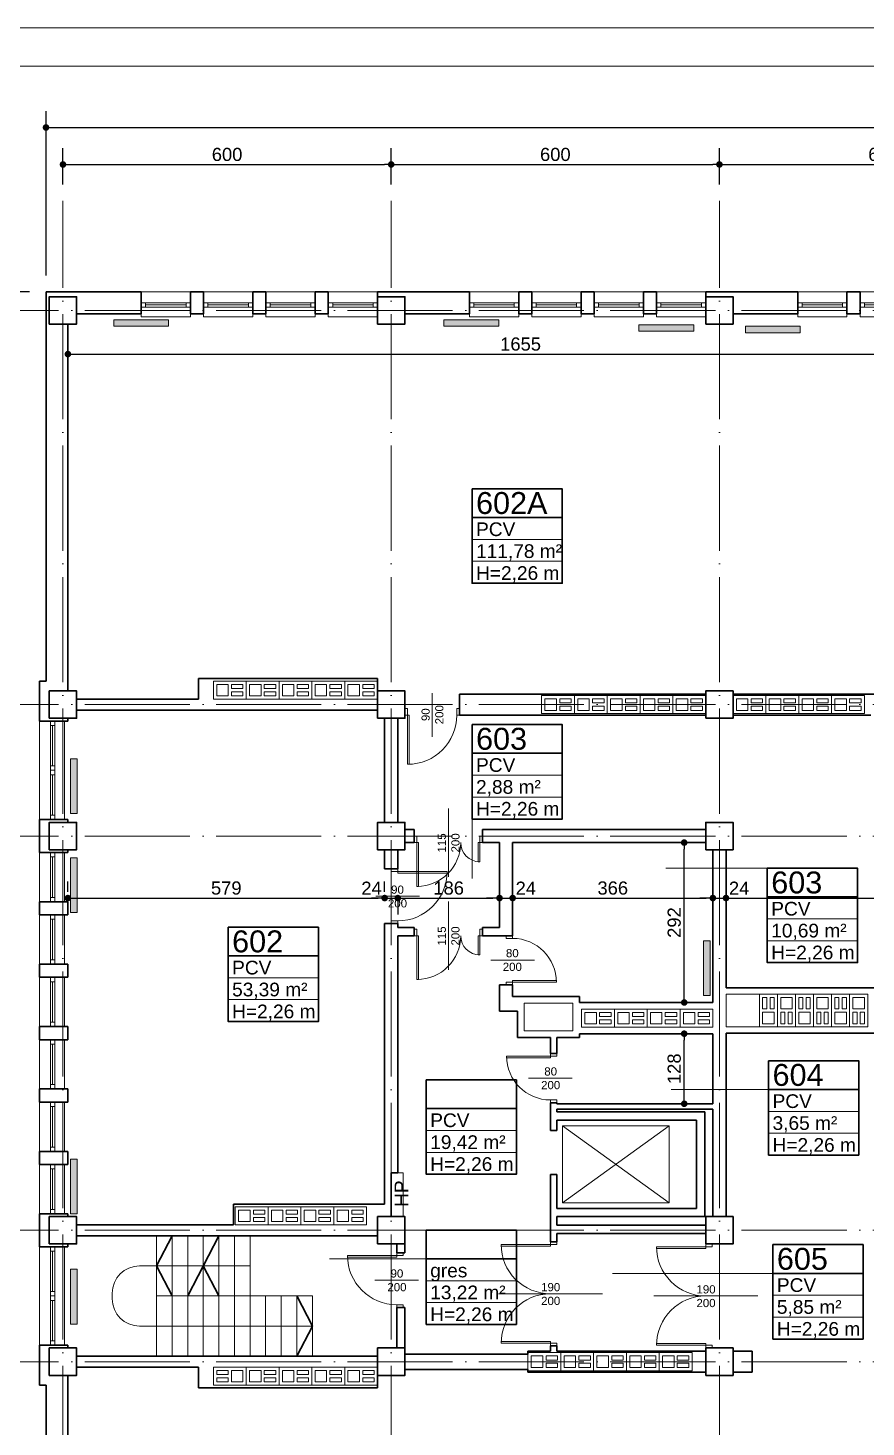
# Model space of a CAD drawing. Header units: millimetres. Extents: x 54 to 8480, y -22812 to 17434.
# Drawn here: x 1569 to 3101, y 14819 to 17374 of the extents above; entities that cross this region are included whole.
import ezdxf

# ---------------------------------------------------------------- set-up
doc = ezdxf.new("R2010")
doc.units = ezdxf.units.MM
doc.linetypes.add('ACAD_ISO04W100', pattern=[30, 24, -3, 0, -3])
doc.layers.add('grzejniki', color=104, linetype='Continuous')
doc.layers.add('TABELKI PO UWAGACH', color=5, linetype='Continuous')
for name, color, linetype, lineweight in [('osie', 132, 'ACAD_ISO04W100', 0), ('PLATFORMA', 7, 'Continuous', 0), ('STOLARKA', 97, 'Continuous', 0), ('tabelki', 151, 'Continuous', 0), ('wymiary', 150, 'Continuous', 0)]:
    doc.layers.add(name, color=color, linetype=linetype, lineweight=lineweight)
doc.styles.get("Standard").update_dxf_attribs({"font": 'arial.ttf'})
doc.dimstyles.new('ISO-25', dxfattribs={"dimtxt": 24, "dimasz": 12, "dimexe": 30, "dimexo": 30, "dimgap": 6, "dimtad": 1, "dimdec": 0, "dimtxsty": 'Standard', "dimblk": 'DOT', "dimcen": 2.5, "dimadec": 0, "dimazin": 0, "dimtfac": 1, "dimtdec": 0, "dimtmove": 0, "dimatfit": 3, "dimldrblk": 'DOT', "dimfxl": 1, "dimarcsym": 0})

# ---------------------------------------------------------------- blocks, each defined once
blk = doc.blocks.new('A$C13771EA7')
at = {"color": 132, "linetype": 'ACAD_ISO04W100', "lineweight": 0, "ltscale": 8}
for p, q in [((31, -2874), (31, 166)), ((631, -2874), (631, 166)), ((1231, -2874), (1231, 166)), ((-169, -34), (4311, -34)), ((-169, -754), (4311, -754)), ((-169, -994), (3231, -994)), ((-169, -1714), (3231, -1714)), ((-169, -1954), (4311, -1954))]:
    blk.add_line(p, q, dxfattribs=at)
blk = doc.blocks.new('A$C4EE33CDC')
at = {"layer": 'STOLARKA', "lineweight": 0}
blk.add_line((62.5, 62.5), (62.5, -62.5), dxfattribs=at)
for points in [[(0, 12), (5, 12), (5, 0), (0, 0)], [(5, 0), (8, 0), (8, -80), (5, -80)], [(117, 0), (120, 0), (120, -35), (117, -35)], [(120, 12), (125, 12), (125, 0), (120, 0)]]:
    blk.add_lwpolyline(points, close=True, dxfattribs=at)
for centre, radius, start, end in [((5, 0), 80, 270, 0), ((120, 0), 35, 180, 270)]:
    blk.add_arc(centre, radius, start, end, dxfattribs=at)
at = {"layer": 'STOLARKA', "lineweight": 0, "insert": (42.9, -37.7), "char_height": 15, "width": 74.399, "attachment_point": 1, "rotation": 90}
blk.add_mtext('\\pxqc;115\\P200', dxfattribs=at)
blk = doc.blocks.new('A$C466A3877')
at = {"layer": 'STOLARKA', "lineweight": 0}
blk.add_line((-95, -95), (-95, 95), dxfattribs=at)
for points in [[(-190, 0), (-185, 0), (-185, 12), (-190, 12)], [(-182, -90), (-185, -90), (-185, 0), (-182, 0)], [(-8, -90), (-5, -90), (-5, 0), (-8, 0)], [(-5, 0), (0, 0), (0, 12), (-5, 12)]]:
    blk.add_lwpolyline(points, close=True, dxfattribs=at)
for centre, start, end in [((-185, 0), 270, 0), ((-5, 0), 180, 270)]:
    blk.add_arc(centre, 90, start, end, dxfattribs=at)
blk = doc.blocks.new('A$C4DC22848')
at = {"layer": 'STOLARKA', "lineweight": 0}
for p, q in [((0, 0), (90, 0)), ((8, -24), (82, -24)), ((0, -40), (0, -46)), ((0, -46), (90, -46)), ((90, -46), (90, -40))]:
    blk.add_line(p, q, dxfattribs=at)
for points in [[(0, -20), (90, -20), (90, -28), (0, -28)], [(0, -28), (8, -28), (8, -20), (0, -20)], [(82, -28), (90, -28), (90, -20), (82, -20)]]:
    blk.add_lwpolyline(points, close=True, dxfattribs=at)
blk = doc.blocks.new('A$C2F3E3BB6')
at = {"layer": 'STOLARKA', "lineweight": 0}
for p, q in [((0, 40), (180, 40)), ((0, 0), (0, -6)), ((8, 16), (82, 16)), ((98, 16), (172, 16)), ((180, -6), (180, 0)), ((0, -6), (180, -6))]:
    blk.add_line(p, q, dxfattribs=at)
for points in [[(0, 20), (180, 20), (180, 12), (0, 12)], [(0, 12), (8, 12), (8, 20), (0, 20)], [(82, 12), (90, 12), (90, 20), (82, 20)], [(98, 12), (90, 12), (90, 20), (98, 20)], [(172, 12), (180, 12), (180, 20), (172, 20)]]:
    blk.add_lwpolyline(points, close=True, dxfattribs=at)
blk = doc.blocks.new('A$C1D836454')
at = {"color": 82, "lineweight": 0}
for points in [[(0, -16.5), (60, -16.5), (60, 16.5), (0, 16.5)], [(6, -10.5), (27, -10.5), (27, 10.5), (6, 10.5)], [(33, 3), (54, 3), (54, 10.5), (33, 10.5)], [(33, -3), (54, -3), (54, -10.5), (33, -10.5)]]:
    blk.add_lwpolyline(points, close=True, dxfattribs=at)
blk = doc.blocks.new('_Dot')
at = {"color": 0, "linetype": 'ByBlock', "lineweight": -2}
blk.add_line((-0.5, 0), (-1, 0), dxfattribs=at)
at = {"color": 0, "linetype": 'ByBlock', "lineweight": 0, "const_width": 0.5}
blk.add_lwpolyline([(-0.25, 0, 1), (0.25, 0, 1)], format="xyb", close=True, dxfattribs=at)
blk = doc.blocks.new('*D18')
at = {"layer": 'Defpoints', "color": 0, "linetype": 'Continuous', "lineweight": 0}
for p in [(2232.6, 17125.2), (1632.6, 17058.7), (2232.6, 17058.7)]:
    blk.add_point(p, dxfattribs=at)
at = {"layer": 'wymiary', "color": 0, "linetype": 'Continuous', "lineweight": -2}
for p, q in [((1632.6, 17088.7), (1632.6, 17155.2)), ((2232.6, 17088.7), (2232.6, 17155.2)), ((1644.6, 17125.2), (2220.6, 17125.2))]:
    blk.add_line(p, q, dxfattribs=at)
at = {"layer": 'wymiary', "color": 0, "linetype": 'Continuous', "lineweight": -2, "xscale": 12, "yscale": 12, "zscale": 12, "rotation": 180}
blk.add_blockref('_Dot', (1632.6, 17125.2), dxfattribs=at)
at = {"layer": 'wymiary', "color": 0, "linetype": 'Continuous', "lineweight": -2, "xscale": 12, "yscale": 12, "zscale": 12}
blk.add_blockref('_Dot', (2232.6, 17125.2), dxfattribs=at)
at = {"layer": 'wymiary', "color": 0, "linetype": 'Continuous', "lineweight": 0, "insert": (1932.6, 17143.4), "char_height": 24, "attachment_point": 5}
blk.add_mtext('600', dxfattribs=at)
blk = doc.blocks.new('*D19')
at = {"layer": 'Defpoints', "color": 0, "linetype": 'Continuous', "lineweight": 0}
for p in [(2832.6, 17125.2), (2232.6, 17058.7), (2832.6, 17058.7)]:
    blk.add_point(p, dxfattribs=at)
at = {"layer": 'wymiary', "color": 0, "linetype": 'Continuous', "lineweight": -2}
for p, q in [((2232.6, 17088.7), (2232.6, 17155.2)), ((2832.6, 17088.7), (2832.6, 17155.2)), ((2244.6, 17125.2), (2820.6, 17125.2))]:
    blk.add_line(p, q, dxfattribs=at)
at = {"layer": 'wymiary', "color": 0, "linetype": 'Continuous', "lineweight": -2, "xscale": 12, "yscale": 12, "zscale": 12, "rotation": 180}
blk.add_blockref('_Dot', (2232.6, 17125.2), dxfattribs=at)
at = {"layer": 'wymiary', "color": 0, "linetype": 'Continuous', "lineweight": -2, "xscale": 12, "yscale": 12, "zscale": 12}
blk.add_blockref('_Dot', (2832.6, 17125.2), dxfattribs=at)
at = {"layer": 'wymiary', "color": 0, "linetype": 'Continuous', "lineweight": 0, "insert": (2532.6, 17143.4), "char_height": 24, "attachment_point": 5}
blk.add_mtext('600', dxfattribs=at)
blk = doc.blocks.new('*D20')
at = {"layer": 'Defpoints', "color": 0, "linetype": 'Continuous', "lineweight": 0}
for p in [(3432.6, 17125.2), (2832.6, 17058.7), (3432.6, 17058.7)]:
    blk.add_point(p, dxfattribs=at)
at = {"layer": 'wymiary', "color": 0, "linetype": 'Continuous', "lineweight": -2}
for p, q in [((2832.6, 17088.7), (2832.6, 17155.2)), ((3432.6, 17088.7), (3432.6, 17155.2)), ((2844.6, 17125.2), (3420.6, 17125.2))]:
    blk.add_line(p, q, dxfattribs=at)
at = {"layer": 'wymiary', "color": 0, "linetype": 'Continuous', "lineweight": -2, "xscale": 12, "yscale": 12, "zscale": 12, "rotation": 180}
blk.add_blockref('_Dot', (2832.6, 17125.2), dxfattribs=at)
at = {"layer": 'wymiary', "color": 0, "linetype": 'Continuous', "lineweight": -2, "xscale": 12, "yscale": 12, "zscale": 12}
blk.add_blockref('_Dot', (3432.6, 17125.2), dxfattribs=at)
at = {"layer": 'wymiary', "color": 0, "linetype": 'Continuous', "lineweight": 0, "insert": (3132.6, 17143.4), "char_height": 24, "attachment_point": 5}
blk.add_mtext('600', dxfattribs=at)
blk = doc.blocks.new('*D43')
at = {"layer": 'Defpoints', "color": 0, "linetype": 'Continuous', "lineweight": 0}
for p in [(5743.6, 17192.8), (1601.6, 16892.7), (5743.6, 16892.7)]:
    blk.add_point(p, dxfattribs=at)
at = {"layer": 'wymiary', "color": 0, "linetype": 'Continuous', "lineweight": -2}
for p, q in [((1601.6, 16922.7), (1601.6, 17222.8)), ((5743.6, 16922.7), (5743.6, 17222.8)), ((1613.6, 17192.8), (5731.6, 17192.8))]:
    blk.add_line(p, q, dxfattribs=at)
at = {"layer": 'wymiary', "color": 0, "linetype": 'Continuous', "lineweight": -2, "xscale": 12, "yscale": 12, "zscale": 12, "rotation": 180}
blk.add_blockref('_Dot', (1601.6, 17192.8), dxfattribs=at)
at = {"layer": 'wymiary', "color": 0, "linetype": 'Continuous', "lineweight": -2, "xscale": 12, "yscale": 12, "zscale": 12}
blk.add_blockref('_Dot', (5743.6, 17192.8), dxfattribs=at)
at = {"layer": 'wymiary', "color": 0, "linetype": 'Continuous', "lineweight": 0, "insert": (3672.6, 17210.9), "char_height": 24, "attachment_point": 5}
blk.add_mtext('4142', dxfattribs=at)
blk = doc.blocks.new('*D44')
at = {"layer": 'Defpoints', "color": 0, "linetype": 'Continuous', "lineweight": 0}
for p in [(1417.2, 16892.7), (1601.6, 16892.7), (1601.6, 14184.7)]:
    blk.add_point(p, dxfattribs=at)
at = {"layer": 'wymiary', "color": 0, "linetype": 'Continuous', "lineweight": -2}
for p, q in [((1571.6, 16892.7), (1387.2, 16892.7)), ((1417.2, 14196.7), (1417.2, 16880.7)), ((1571.6, 14184.7), (1387.2, 14184.7))]:
    blk.add_line(p, q, dxfattribs=at)
at = {"layer": 'wymiary', "color": 0, "linetype": 'Continuous', "lineweight": -2, "xscale": 12, "yscale": 12, "zscale": 12}
for p, rotation in [((1417.2, 16892.7), 90), ((1417.2, 14184.7), 270)]:
    blk.add_blockref('_Dot', p, dxfattribs=dict(at, rotation=rotation))
at = {"layer": 'wymiary', "color": 0, "linetype": 'Continuous', "lineweight": 0, "insert": (1398.9, 15538.7), "char_height": 24, "attachment_point": 5, "rotation": 90}
blk.add_mtext('2708', dxfattribs=at)
blk = doc.blocks.new('*D346')
at = {"layer": 'Defpoints', "color": 0, "linetype": 'Continuous', "lineweight": 0}
for p in [(1641.6, 16833.7), (3296.6, 16833.7), (3296.6, 16778.9)]:
    blk.add_point(p, dxfattribs=at)
at = {"layer": 'wymiary', "color": 0, "linetype": 'Continuous', "lineweight": -2}
for p, q in [((1641.6, 16803.7), (1641.6, 16748.9)), ((3296.6, 16803.7), (3296.6, 16748.9)), ((1653.6, 16778.9), (3284.6, 16778.9))]:
    blk.add_line(p, q, dxfattribs=at)
at = {"layer": 'wymiary', "color": 0, "linetype": 'Continuous', "lineweight": -2, "xscale": 12, "yscale": 12, "zscale": 12, "rotation": 180}
blk.add_blockref('_Dot', (1641.6, 16778.9), dxfattribs=at)
at = {"layer": 'wymiary', "color": 0, "linetype": 'Continuous', "lineweight": -2, "xscale": 12, "yscale": 12, "zscale": 12}
blk.add_blockref('_Dot', (3296.6, 16778.9), dxfattribs=at)
at = {"layer": 'wymiary', "color": 0, "linetype": 'Continuous', "lineweight": 0, "insert": (2469.1, 16797.1), "char_height": 24, "attachment_point": 5}
blk.add_mtext('1655', dxfattribs=at)
blk = doc.blocks.new('*D667')
at = {"layer": 'Defpoints', "color": 0, "linetype": 'Continuous', "lineweight": 0}
for p in [(1641.6, 15766.7), (2220.6, 15785.4), (2220.6, 15766.7)]:
    blk.add_point(p, dxfattribs=at)
at = {"layer": 'wymiary', "color": 0, "linetype": 'Continuous', "lineweight": -2}
for p, q in [((1641.6, 15796.7), (1641.6, 15815.4)), ((2220.6, 15796.7), (2220.6, 15815.4)), ((1653.6, 15785.4), (2208.6, 15785.4))]:
    blk.add_line(p, q, dxfattribs=at)
at = {"layer": 'wymiary', "color": 0, "linetype": 'Continuous', "lineweight": -2, "xscale": 12, "yscale": 12, "zscale": 12, "rotation": 180}
blk.add_blockref('_Dot', (1641.6, 15785.4), dxfattribs=at)
at = {"layer": 'wymiary', "color": 0, "linetype": 'Continuous', "lineweight": -2, "xscale": 12, "yscale": 12, "zscale": 12}
blk.add_blockref('_Dot', (2220.6, 15785.4), dxfattribs=at)
at = {"layer": 'wymiary', "color": 0, "linetype": 'Continuous', "lineweight": 0, "insert": (1931.1, 15803.6), "char_height": 24, "attachment_point": 5}
blk.add_mtext('579', dxfattribs=at)
blk = doc.blocks.new('*D668')
at = {"layer": 'Defpoints', "color": 0, "linetype": 'Continuous', "lineweight": 0}
for p in [(2220.6, 15766.7), (2244.6, 15785.4), (2244.6, 15785.4)]:
    blk.add_point(p, dxfattribs=at)
at = {"layer": 'wymiary', "color": 0, "linetype": 'Continuous', "lineweight": -2}
for p, q in [((2220.6, 15796.7), (2220.6, 15815.4)), ((2208.6, 15785.4), (2196.6, 15785.4)), ((2220.6, 15785.4), (2244.6, 15785.4)), ((2256.6, 15785.4), (2268.6, 15785.4))]:
    blk.add_line(p, q, dxfattribs=at)
at = {"layer": 'wymiary', "color": 0, "linetype": 'Continuous', "lineweight": -2, "xscale": 12, "yscale": 12, "zscale": 12}
blk.add_blockref('_Dot', (2220.6, 15785.4), dxfattribs=at)
at = {"layer": 'wymiary', "color": 0, "linetype": 'Continuous', "lineweight": -2, "xscale": 12, "yscale": 12, "zscale": 12, "rotation": 180}
blk.add_blockref('_Dot', (2244.6, 15785.4), dxfattribs=at)
at = {"layer": 'wymiary', "color": 0, "linetype": 'Continuous', "lineweight": 0, "insert": (2196.6, 15803.4), "char_height": 24, "attachment_point": 5}
blk.add_mtext('24', dxfattribs=at)
blk = doc.blocks.new('*D669')
at = {"layer": 'Defpoints', "color": 0, "linetype": 'Continuous', "lineweight": 0}
for p in [(2244.6, 15809.2), (2430.6, 15785.4), (2430.6, 15785.4)]:
    blk.add_point(p, dxfattribs=at)
at = {"layer": 'wymiary', "color": 0, "linetype": 'Continuous', "lineweight": -2}
for p, q in [((2244.6, 15779.2), (2244.6, 15755.4)), ((2256.6, 15785.4), (2418.6, 15785.4))]:
    blk.add_line(p, q, dxfattribs=at)
at = {"layer": 'wymiary', "color": 0, "linetype": 'Continuous', "lineweight": -2, "xscale": 12, "yscale": 12, "zscale": 12, "rotation": 180}
blk.add_blockref('_Dot', (2244.6, 15785.4), dxfattribs=at)
at = {"layer": 'wymiary', "color": 0, "linetype": 'Continuous', "lineweight": -2, "xscale": 12, "yscale": 12, "zscale": 12}
blk.add_blockref('_Dot', (2430.6, 15785.4), dxfattribs=at)
at = {"layer": 'wymiary', "color": 0, "linetype": 'Continuous', "lineweight": 0, "insert": (2337.6, 15803.6), "char_height": 24, "attachment_point": 5}
blk.add_mtext('186', dxfattribs=at)
blk = doc.blocks.new('*D670')
at = {"layer": 'Defpoints', "color": 0, "linetype": 'Continuous', "lineweight": 0}
for p in [(2430.6, 15809.2), (2454.6, 15785.4), (2454.6, 15785.4)]:
    blk.add_point(p, dxfattribs=at)
at = {"layer": 'wymiary', "color": 0, "linetype": 'Continuous', "lineweight": -2}
for p, q in [((2418.6, 15785.4), (2406.6, 15785.4)), ((2430.6, 15785.4), (2454.6, 15785.4)), ((2430.6, 15779.2), (2430.6, 15755.4)), ((2466.6, 15785.4), (2478.6, 15785.4))]:
    blk.add_line(p, q, dxfattribs=at)
at = {"layer": 'wymiary', "color": 0, "linetype": 'Continuous', "lineweight": -2, "xscale": 12, "yscale": 12, "zscale": 12}
blk.add_blockref('_Dot', (2430.6, 15785.4), dxfattribs=at)
at = {"layer": 'wymiary', "color": 0, "linetype": 'Continuous', "lineweight": -2, "xscale": 12, "yscale": 12, "zscale": 12, "rotation": 180}
blk.add_blockref('_Dot', (2454.6, 15785.4), dxfattribs=at)
at = {"layer": 'wymiary', "color": 0, "linetype": 'Continuous', "lineweight": 0, "insert": (2478.6, 15803.4), "char_height": 24, "attachment_point": 5}
blk.add_mtext('24', dxfattribs=at)
blk = doc.blocks.new('*D671')
at = {"layer": 'Defpoints', "color": 0, "linetype": 'Continuous', "lineweight": 0}
for p in [(2454.6, 15785.4), (2820.6, 15785.4), (2820.6, 15785.4)]:
    blk.add_point(p, dxfattribs=at)
at = {"layer": 'wymiary', "color": 0, "linetype": 'Continuous', "lineweight": -2}
blk.add_line((2466.6, 15785.4), (2808.6, 15785.4), dxfattribs=at)
at = {"layer": 'wymiary', "color": 0, "linetype": 'Continuous', "lineweight": -2, "xscale": 12, "yscale": 12, "zscale": 12, "rotation": 180}
blk.add_blockref('_Dot', (2454.6, 15785.4), dxfattribs=at)
at = {"layer": 'wymiary', "color": 0, "linetype": 'Continuous', "lineweight": -2, "xscale": 12, "yscale": 12, "zscale": 12}
blk.add_blockref('_Dot', (2820.6, 15785.4), dxfattribs=at)
at = {"layer": 'wymiary', "color": 0, "linetype": 'Continuous', "lineweight": 0, "insert": (2637.6, 15803.6), "char_height": 24, "attachment_point": 5}
blk.add_mtext('366', dxfattribs=at)
blk = doc.blocks.new('*D672')
at = {"layer": 'Defpoints', "color": 0, "linetype": 'Continuous', "lineweight": 0}
for p in [(2820.6, 15785.4), (2844.6, 15785.4), (2844.6, 15785.4)]:
    blk.add_point(p, dxfattribs=at)
at = {"layer": 'wymiary', "color": 0, "linetype": 'Continuous', "lineweight": -2}
for p, q in [((2808.6, 15785.4), (2796.6, 15785.4)), ((2820.6, 15785.4), (2844.6, 15785.4)), ((2856.6, 15785.4), (2868.6, 15785.4))]:
    blk.add_line(p, q, dxfattribs=at)
at = {"layer": 'wymiary', "color": 0, "linetype": 'Continuous', "lineweight": -2, "xscale": 12, "yscale": 12, "zscale": 12}
blk.add_blockref('_Dot', (2820.6, 15785.4), dxfattribs=at)
at = {"layer": 'wymiary', "color": 0, "linetype": 'Continuous', "lineweight": -2, "xscale": 12, "yscale": 12, "zscale": 12, "rotation": 180}
blk.add_blockref('_Dot', (2844.6, 15785.4), dxfattribs=at)
at = {"layer": 'wymiary', "color": 0, "linetype": 'Continuous', "lineweight": 0, "insert": (2868.6, 15803.4), "char_height": 24, "attachment_point": 5}
blk.add_mtext('24', dxfattribs=at)
blk = doc.blocks.new('*D673')
at = {"layer": 'Defpoints', "color": 0, "linetype": 'Continuous', "lineweight": 0}
for p in [(2844.6, 15785.4), (3708.6, 15785.4), (3708.6, 15785.4)]:
    blk.add_point(p, dxfattribs=at)
at = {"layer": 'wymiary', "color": 0, "linetype": 'Continuous', "lineweight": -2}
blk.add_line((2856.6, 15785.4), (3696.6, 15785.4), dxfattribs=at)
at = {"layer": 'wymiary', "color": 0, "linetype": 'Continuous', "lineweight": -2, "xscale": 12, "yscale": 12, "zscale": 12, "rotation": 180}
blk.add_blockref('_Dot', (2844.6, 15785.4), dxfattribs=at)
at = {"layer": 'wymiary', "color": 0, "linetype": 'Continuous', "lineweight": -2, "xscale": 12, "yscale": 12, "zscale": 12}
blk.add_blockref('_Dot', (3708.6, 15785.4), dxfattribs=at)
at = {"layer": 'wymiary', "color": 0, "linetype": 'Continuous', "lineweight": 0, "insert": (3276.6, 15803.6), "char_height": 24, "attachment_point": 5}
blk.add_mtext('864', dxfattribs=at)
blk = doc.blocks.new('A$C326D3F87')
at = {"layer": 'STOLARKA', "lineweight": 0}
blk.add_line((50, -40), (50, 40), dxfattribs=at)
for points in [[(5, 0), (8, 0), (8, 90), (5, 90)], [(0, -12), (5, -12), (5, 0), (0, 0)], [(95, -12), (100, -12), (100, 0), (95, 0)]]:
    blk.add_lwpolyline(points, close=True, dxfattribs=at)
blk.add_arc((5, 0), 90, 0, 90, dxfattribs=at)
at = {"layer": 'STOLARKA', "lineweight": 0, "insert": (30.4, -37.7), "char_height": 15, "width": 74.399, "attachment_point": 1, "rotation": 90}
blk.add_mtext('\\pxqc;90\\P200', dxfattribs=at)
blk = doc.blocks.new('A$C508466D2')
at = {"layer": 'grzejniki', "linetype": 'Continuous', "lineweight": 0}
blk.add_hatch(color=256, dxfattribs=at).paths.add_polyline_path([(-50, -12), (50, -12), (50, 0), (-50, 0)])
blk.add_lwpolyline([(-50, -12), (50, -12), (50, 0), (-50, 0)], close=True, dxfattribs=at)
blk = doc.blocks.new('*D814')
at = {"layer": 'Defpoints', "color": 0, "linetype": 'Continuous', "lineweight": 0}
for p in [(2768.2, 15537.7), (2820.6, 15537.7), (2820.6, 15409.7)]:
    blk.add_point(p, dxfattribs=at)
at = {"layer": 'wymiary', "color": 0, "linetype": 'Continuous', "lineweight": -2}
for p, q in [((2790.6, 15537.7), (2738.2, 15537.7)), ((2768.2, 15421.7), (2768.2, 15525.7)), ((2790.6, 15409.7), (2738.2, 15409.7))]:
    blk.add_line(p, q, dxfattribs=at)
at = {"layer": 'wymiary', "color": 0, "linetype": 'Continuous', "lineweight": -2, "xscale": 12, "yscale": 12, "zscale": 12}
for p, rotation in [((2768.2, 15537.7), 90), ((2768.2, 15409.7), 270)]:
    blk.add_blockref('_Dot', p, dxfattribs=dict(at, rotation=rotation))
at = {"layer": 'wymiary', "color": 0, "linetype": 'Continuous', "lineweight": 0, "insert": (2750, 15473.7), "char_height": 24, "attachment_point": 5, "rotation": 90}
blk.add_mtext('128', dxfattribs=at)
blk = doc.blocks.new('*D815')
at = {"layer": 'Defpoints', "color": 0, "linetype": 'Continuous', "lineweight": 0}
for p in [(2768.2, 15886.7), (2807.6, 15886.7), (2820.6, 15594.7)]:
    blk.add_point(p, dxfattribs=at)
at = {"layer": 'wymiary', "color": 0, "linetype": 'Continuous', "lineweight": -2}
for p, q in [((2777.6, 15886.7), (2738.2, 15886.7)), ((2768.2, 15606.7), (2768.2, 15874.7)), ((2790.6, 15594.7), (2738.2, 15594.7))]:
    blk.add_line(p, q, dxfattribs=at)
at = {"layer": 'wymiary', "color": 0, "linetype": 'Continuous', "lineweight": -2, "xscale": 12, "yscale": 12, "zscale": 12}
for p, rotation in [((2768.2, 15886.7), 90), ((2768.2, 15594.7), 270)]:
    blk.add_blockref('_Dot', p, dxfattribs=dict(at, rotation=rotation))
at = {"layer": 'wymiary', "color": 0, "linetype": 'Continuous', "lineweight": 0, "insert": (2750, 15740.7), "char_height": 24, "attachment_point": 5, "rotation": 90}
blk.add_mtext('292', dxfattribs=at)

msp = doc.modelspace()

# ---------------------------------------------------------------- linework, layer by layer
at = {"lineweight": 30}
for p, q in [((1601.6, 16892.7), (1775.6, 16892.7)), ((1601.6, 16181.7), (1601.6, 16892.7)), ((1775.6, 16852.7), (1775.6, 16892.7)), ((1865.6, 16852.7), (1865.6, 16892.7)), ((1865.6, 16892.7), (1889.6, 16892.7)), ((1889.6, 16852.7), (1889.6, 16892.7)), ((1979.6, 16852.7), (1979.6, 16892.7)), ((1979.6, 16892.7), (2003.6, 16892.7)), ((2003.6, 16852.7), (2003.6, 16892.7)), ((2093.6, 16852.7), (2093.6, 16892.7)), ((2093.6, 16892.7), (2117.6, 16892.7)), ((2117.6, 16852.7), (2117.6, 16892.7)), ((2207.6, 16852.7), (2207.6, 16892.7)), ((2207.6, 16892.7), (2375.6, 16892.7)), ((2375.6, 16852.7), (2375.6, 16892.7)), ((2465.6, 16852.7), (2465.6, 16892.7)), ((2465.6, 16892.7), (2489.6, 16892.7)), ((2489.6, 16852.7), (2489.6, 16892.7)), ((2579.6, 16852.7), (2579.6, 16892.7)), ((2579.6, 16892.7), (2603.6, 16892.7)), ((2603.6, 16852.7), (2603.6, 16892.7)), ((2693.6, 16852.7), (2693.6, 16892.7)), ((2693.6, 16892.7), (2717.6, 16892.7)), ((2717.6, 16852.7), (2717.6, 16892.7)), ((2807.6, 16852.7), (2807.6, 16892.7)), ((2807.6, 16892.7), (2975.6, 16892.7)), ((2975.6, 16852.7), (2975.6, 16892.7)), ((3065.6, 16852.7), (3065.6, 16892.7)), ((3065.6, 16892.7), (3089.6, 16892.7)), ((3089.6, 16852.7), (3089.6, 16892.7)), ((1657.6, 16852.7), (1775.6, 16852.7)), ((1865.6, 16852.7), (1889.6, 16852.7)), ((1979.6, 16852.7), (2003.6, 16852.7)), ((2093.6, 16852.7), (2117.6, 16852.7)), ((2257.6, 16852.7), (2375.6, 16852.7)), ((2465.6, 16852.7), (2489.6, 16852.7)), ((2579.6, 16852.7), (2603.6, 16852.7)), ((2693.6, 16852.7), (2717.6, 16852.7)), ((2857.6, 16852.7), (2975.6, 16852.7)), ((3065.6, 16852.7), (3089.6, 16852.7)), ((1641.6, 16833.7), (1641.6, 16163.7)), ((1601.6, 16181.7), (1589.6, 16181.7)), ((1589.6, 16181.7), (1589.6, 16108.7)), ((1880.6, 16148.7), (1880.6, 16186.2)), ((2207.6, 16186.2), (1880.6, 16186.2)), ((2207.6, 16186.2), (2207.6, 16163.7)), ((1657.6, 16148.7), (1880.6, 16148.7)), ((2807.6, 16157.7), (2357.6, 16157.7)), ((2357.6, 16157.7), (2357.6, 16119.7)), ((2857.6, 16157.7), (3151.6, 16157.7)), ((1657.6, 16128.7), (2207.6, 16128.7)), ((1641.6, 16108.7), (1589.6, 16108.7)), ((1641.6, 16113.7), (1641.6, 16108.7)), ((2220.6, 16113.7), (2220.6, 15923.7)), ((2244.6, 16113.7), (2244.6, 15923.7)), ((2807.6, 16119.7), (2357.6, 16119.7)), ((2857.6, 16119.7), (3109.6, 16119.7)), ((1641.6, 15928.7), (1589.6, 15928.7)), ((1589.6, 15928.7), (1589.6, 15868.7)), ((1641.6, 15928.7), (1641.6, 15923.7)), ((2257.6, 15910.7), (2274.6, 15910.7)), ((2274.6, 15910.7), (2274.6, 15886.7)), ((2399.6, 15910.7), (2399.6, 15886.7)), ((2399.6, 15910.7), (2807.6, 15910.7)), ((1641.6, 15868.7), (1589.6, 15868.7)), ((1641.6, 15873.7), (1641.6, 15868.7)), ((2220.6, 15873.7), (2220.6, 15838.7)), ((2244.6, 15873.7), (2244.6, 15838.7)), ((2257.6, 15886.7), (2274.6, 15886.7)), ((2399.6, 15886.7), (2430.6, 15886.7)), ((2430.6, 15886.7), (2430.6, 15731.7)), ((2454.6, 15886.7), (2454.6, 15716.7)), ((2454.6, 15886.7), (2807.6, 15886.7)), ((2820.6, 15873.7), (2820.6, 15594.7)), ((2844.6, 15873.7), (2844.6, 15621.2)), ((2244.6, 15838.7), (2220.6, 15838.7)), ((1641.6, 15778.7), (1589.6, 15778.7)), ((1589.6, 15778.7), (1589.6, 15754.7)), ((1641.6, 15778.7), (1641.6, 15754.7)), ((1641.6, 15754.7), (1589.6, 15754.7)), ((2244.6, 15738.7), (2220.6, 15738.7)), ((2220.6, 15738.7), (2220.6, 15226.2)), ((2244.6, 15738.7), (2244.6, 15731.7)), ((2244.6, 15731.7), (2274.6, 15731.7)), ((2244.6, 15716.7), (2274.6, 15716.7)), ((2244.6, 15716.7), (2244.6, 15283.7)), ((2274.6, 15731.7), (2274.6, 15716.7)), ((2399.6, 15731.7), (2399.6, 15716.7)), ((2399.6, 15731.7), (2430.6, 15731.7)), ((2399.6, 15716.7), (2454.6, 15716.7)), ((1641.6, 15664.7), (1589.6, 15664.7)), ((1589.6, 15664.7), (1589.6, 15640.7)), ((1641.6, 15664.7), (1641.6, 15640.7)), ((1641.6, 15640.7), (1589.6, 15640.7)), ((2430.6, 15626.7), (2454.6, 15626.7)), ((2430.6, 15626.7), (2430.6, 15578.7)), ((2454.6, 15626.7), (2454.6, 15605.7)), ((2844.6, 15621.2), (3708.6, 15621.2)), ((2454.6, 15605.7), (2576.6, 15605.7)), ((2576.6, 15605.7), (2576.6, 15594.7)), ((2576.6, 15594.7), (2820.6, 15594.7)), ((2430.6, 15578.7), (2463.6, 15578.7)), ((2463.6, 15578.7), (2463.6, 15530.7)), ((1641.6, 15550.7), (1589.6, 15550.7)), ((1589.6, 15550.7), (1589.6, 15526.7)), ((1641.6, 15550.7), (1641.6, 15526.7)), ((2576.6, 15537.7), (2820.6, 15537.7)), ((2576.6, 15530.7), (2576.6, 15537.7)), ((2820.6, 15537.7), (2820.6, 15409.7)), ((2844.6, 15538.7), (3708.6, 15538.7)), ((2844.6, 15538.7), (2844.6, 15203.7)), ((1641.6, 15526.7), (1589.6, 15526.7)), ((2463.6, 15530.7), (2523.6, 15530.7)), ((2523.6, 15530.7), (2523.6, 15501.7)), ((2535.6, 15530.7), (2535.6, 15501.7)), ((2535.6, 15530.7), (2576.6, 15530.7)), ((2523.6, 15501.7), (2535.6, 15501.7)), ((1641.6, 15436.7), (1589.6, 15436.7)), ((1589.6, 15436.7), (1589.6, 15412.7)), ((1641.6, 15436.7), (1641.6, 15412.7)), ((1641.6, 15412.7), (1589.6, 15412.7)), ((2523.6, 15411.7), (2535.6, 15411.7)), ((2523.6, 15411.7), (2523.6, 15360.7)), ((2535.6, 15411.7), (2535.6, 15409.7)), ((2820.6, 15409.7), (2535.6, 15409.7)), ((2820.6, 15399.7), (2535.6, 15399.7)), ((2535.6, 15394.7), (2535.6, 15399.7)), ((2805.6, 15394.7), (2535.6, 15394.7)), ((2805.6, 15394.7), (2805.6, 15203.7)), ((2820.6, 15399.7), (2820.6, 15203.7)), ((2523.6, 15360.7), (2535.6, 15360.7)), ((2535.6, 15379.7), (2535.6, 15360.7)), ((2790.6, 15379.7), (2535.6, 15379.7)), ((2790.6, 15379.7), (2790.6, 15218.7)), ((1641.6, 15322.7), (1589.6, 15322.7)), ((1589.6, 15322.7), (1589.6, 15298.7)), ((1641.6, 15322.7), (1641.6, 15298.7)), ((1641.6, 15298.7), (1589.6, 15298.7)), ((2232.6, 15283.7), (2232.6, 15203.7)), ((2244.6, 15283.7), (2232.6, 15283.7)), ((2523.6, 15280.7), (2523.6, 15157.7)), ((2523.6, 15280.7), (2523.6, 15172.7)), ((2523.6, 15280.7), (2535.6, 15280.7)), ((2535.6, 15280.7), (2535.6, 15218.7)), ((1641.6, 15208.7), (1589.6, 15208.7)), ((1589.6, 15208.7), (1589.6, 15148.7)), ((1641.6, 15208.7), (1641.6, 15203.7)), ((1944.6, 15188.7), (1944.6, 15226.2)), ((2220.6, 15226.2), (1944.6, 15226.2)), ((2790.6, 15218.7), (2535.6, 15218.7)), ((2805.6, 15203.7), (2535.6, 15203.7)), ((2535.6, 15203.7), (2535.6, 15188.1)), ((1657.6, 15188.7), (1944.6, 15188.7)), ((2807.6, 15188.1), (2535.6, 15188.1)), ((1641.6, 15153.7), (1641.6, 15148.7)), ((1657.6, 15168.7), (2207.6, 15168.7)), ((1832.1, 15168.7), (1803.6, 15113.7)), ((1860.6, 15058.7), (1917.6, 15168.7)), ((2242.6, 15137.7), (2242.6, 15153.7)), ((2257.6, 15137.7), (2257.6, 15153.7)), ((2523.6, 15157.7), (2535.6, 15157.7)), ((2807.6, 15172.7), (2535.6, 15172.7)), ((2535.6, 15172.7), (2535.6, 15157.7)), ((1641.6, 15148.7), (1589.6, 15148.7)), ((2257.6, 15137.7), (2242.6, 15137.7)), ((1803.6, 15113.7), (1832.1, 15058.7)), ((1889.1, 15113.7), (1917.6, 15058.7)), ((2060.1, 15058.7), (2088.6, 15003.7)), ((2257.6, 15037.7), (2242.6, 15037.7)), ((2242.6, 15037.7), (2242.6, 14963.7)), ((2257.6, 14963.7), (2257.6, 15037.7)), ((2088.6, 15003.7), (2060.1, 14948.7)), ((1641.6, 14968.7), (1589.6, 14968.7)), ((1589.6, 14968.7), (1589.6, 14895.7)), ((1641.6, 14968.7), (1641.6, 14963.7)), ((1657.6, 14948.7), (2207.6, 14948.7)), ((2482.6, 14952.7), (2257.6, 14952.7)), ((2482.6, 14957.7), (2523.6, 14957.7)), ((2482.6, 14957.7), (2482.6, 14952.7)), ((2523.6, 14967.7), (2535.6, 14967.7)), ((2523.6, 14967.7), (2523.6, 14957.7)), ((2535.6, 14967.7), (2535.6, 14957.7)), ((2535.6, 14957.7), (2807.6, 14957.7)), ((2892.6, 14957.7), (2857.6, 14957.7)), ((2892.6, 14919.7), (2892.6, 14957.7)), ((1657.6, 14928.7), (1880.6, 14928.7)), ((1880.6, 14928.7), (1880.6, 14891.2)), ((2482.6, 14924.7), (2257.6, 14924.7)), ((2482.6, 14919.7), (2482.6, 14924.7)), ((1641.6, 14913.7), (1641.6, 14243.7)), ((2207.6, 14891.2), (2207.6, 14913.7)), ((2482.6, 14919.7), (2807.6, 14919.7)), ((2857.6, 14919.7), (2892.6, 14919.7)), ((1589.6, 14895.7), (1601.6, 14895.7)), ((1601.6, 14184.7), (1601.6, 14895.7)), ((2207.6, 14891.2), (1880.6, 14891.2))]:
    msp.add_line(p, q, dxfattribs=at)
at = {"lineweight": 0}
for p, q in [((2545.6, 15228.7), (2740.6, 15369.7)), ((2740.6, 15228.7), (2545.6, 15369.7)), ((1803.6, 15168.7), (1803.6, 15058.7)), ((1832.1, 15168.7), (1832.1, 15058.7)), ((1860.6, 15168.7), (1860.6, 15058.7)), ((1889.1, 15168.7), (1889.1, 15058.7)), ((1917.6, 15168.7), (1917.6, 15058.7)), ((1946.1, 15168.7), (1946.1, 15058.7)), ((1974.6, 15168.7), (1974.6, 15058.7)), ((1974.6, 15113.7), (1772.6, 15113.7)), ((1722.6, 15063.7), (1722.6, 15053.7)), ((1803.6, 15058.7), (1803.6, 14948.7)), ((1803.6, 15058.7), (2088.6, 15058.7)), ((1832.1, 15058.7), (1832.1, 14948.7)), ((1860.6, 15058.7), (1860.6, 14948.7)), ((1889.1, 15058.7), (1889.1, 14948.7)), ((1917.6, 15058.7), (1917.6, 14948.7)), ((1946.1, 15058.7), (1946.1, 14948.7)), ((1974.6, 15058.7), (1974.6, 14948.7)), ((2003.1, 15058.7), (2003.1, 14948.7)), ((2031.6, 15058.7), (2031.6, 14948.7)), ((2060.1, 15058.7), (2060.1, 14948.7)), ((2088.6, 15058.7), (2088.6, 14948.7)), ((2088.6, 15003.7), (1772.6, 15003.7))]:
    msp.add_line(p, q, dxfattribs=at)
at = {"lineweight": 30}
for points in [[(1607.6, 16833.7), (1657.6, 16833.7), (1657.6, 16883.7), (1607.6, 16883.7)], [(2207.6, 16833.7), (2257.6, 16833.7), (2257.6, 16883.7), (2207.6, 16883.7)], [(2807.6, 16833.7), (2857.6, 16833.7), (2857.6, 16883.7), (2807.6, 16883.7)], [(1607.6, 16113.7), (1657.6, 16113.7), (1657.6, 16163.7), (1607.6, 16163.7)], [(2207.6, 16113.7), (2257.6, 16113.7), (2257.6, 16163.7), (2207.6, 16163.7)], [(2807.6, 16113.7), (2857.6, 16113.7), (2857.6, 16163.7), (2807.6, 16163.7)], [(1607.6, 15873.7), (1657.6, 15873.7), (1657.6, 15923.7), (1607.6, 15923.7)], [(2207.6, 15873.7), (2257.6, 15873.7), (2257.6, 15923.7), (2207.6, 15923.7)], [(2807.6, 15873.7), (2857.6, 15873.7), (2857.6, 15923.7), (2807.6, 15923.7)], [(1607.6, 15153.7), (1657.6, 15153.7), (1657.6, 15203.7), (1607.6, 15203.7)], [(2207.6, 15153.7), (2257.6, 15153.7), (2257.6, 15203.7), (2207.6, 15203.7)], [(2807.6, 15153.7), (2857.6, 15153.7), (2857.6, 15203.7), (2807.6, 15203.7)], [(1607.6, 14913.7), (1657.6, 14913.7), (1657.6, 14963.7), (1607.6, 14963.7)], [(2207.6, 14913.7), (2257.6, 14913.7), (2257.6, 14963.7), (2207.6, 14963.7)], [(2807.6, 14913.7), (2857.6, 14913.7), (2857.6, 14963.7), (2807.6, 14963.7)]]:
    msp.add_lwpolyline(points, close=True, dxfattribs=at)
at = {"color": 82, "lineweight": 0}
for points in [[(2475.6, 15542.7), (2564.6, 15542.7), (2564.6, 15593.7), (2475.6, 15593.7)], [(2844.6, 15610), (2905.6, 15610), (2905.6, 15550), (2844.6, 15550)]]:
    msp.add_lwpolyline(points, close=True, dxfattribs=at)
at = {"lineweight": 0}
msp.add_lwpolyline([(2545.6, 15228.7), (2740.6, 15228.7), (2740.6, 15369.7), (2545.6, 15369.7)], close=True, dxfattribs=at)
for centre, start, end in [((1772.6, 15063.7), 90, 180), ((1772.6, 15053.7), 180, 270)]:
    msp.add_arc(centre, 50, start, end, dxfattribs=at)
at = {"layer": 'PLATFORMA', "color": 7, "lineweight": 0}
for points in [[(917.8, 13639.5), (7011.6, 13639.5), (7011.6, 17374.5), (917.8, 17374.5)], [(1301.6, 13709.5), (6941.6, 13709.5), (6941.6, 17304.5), (1301.6, 17304.5)]]:
    msp.add_lwpolyline(points, close=True, dxfattribs=at)
at = {"layer": 'PLATFORMA', "color": 1, "linetype": 'Continuous', "lineweight": 0}
msp.add_lwpolyline([(2254.6, 15283.7), (2232.6, 15283.7), (2232.6, 15203.7), (2254.6, 15203.7)], close=True, dxfattribs=at)
at = {"layer": 'STOLARKA', "lineweight": 0}
for p, q in [((2307.6, 16159.7), (2307.6, 16079.7)), ((2414.6, 15671.7), (2494.6, 15671.7)), ((2563.6, 15456.7), (2483.6, 15456.7)), ((2282.6, 15087.7), (2202.6, 15087.7))]:
    msp.add_line(p, q, dxfattribs=at)
for points in [[(2257.6, 16131.7), (2262.6, 16131.7), (2262.6, 16119.7), (2257.6, 16119.7)], [(2352.6, 16131.7), (2357.6, 16131.7), (2357.6, 16119.7), (2352.6, 16119.7)], [(2262.6, 16119.7), (2265.6, 16119.7), (2265.6, 16029.7), (2262.6, 16029.7)], [(2442.6, 15711.7), (2442.6, 15716.7), (2454.6, 15716.7), (2454.6, 15711.7)], [(2442.6, 15626.7), (2442.6, 15631.7), (2454.6, 15631.7), (2454.6, 15626.7)], [(2454.6, 15631.7), (2454.6, 15634.7), (2534.6, 15634.7), (2534.6, 15631.7)], [(2523.6, 15496.7), (2523.6, 15493.7), (2443.6, 15493.7), (2443.6, 15496.7)], [(2535.6, 15501.7), (2535.6, 15496.7), (2523.6, 15496.7), (2523.6, 15501.7)], [(2535.6, 15416.7), (2535.6, 15411.7), (2523.6, 15411.7), (2523.6, 15416.7)], [(2242.6, 15132.7), (2242.6, 15129.7), (2152.6, 15129.7), (2152.6, 15132.7)], [(2254.6, 15137.7), (2254.6, 15132.7), (2242.6, 15132.7), (2242.6, 15137.7)], [(2254.6, 15042.7), (2254.6, 15037.7), (2242.6, 15037.7), (2242.6, 15042.7)]]:
    msp.add_lwpolyline(points, close=True, dxfattribs=at)
for centre, radius, start, end in [((2262.6, 16119.7), 90, 270, 0), ((2454.6, 15631.7), 80, 0, 90), ((2523.6, 15496.7), 80, 180, 270), ((2242.6, 15132.7), 90, 180, 270)]:
    msp.add_arc(centre, radius, start, end, dxfattribs=at)
at = {"layer": 'TABELKI PO UWAGACH', "color": 30, "linetype": 'Continuous', "lineweight": 30}
for p, q in [((2380.5, 16480.4), (2545.4, 16480.4)), ((2380.5, 16049.8), (2545.4, 16049.8)), ((2920.1, 15787.5), (3085, 15787.5)), ((1934.6, 15679.9), (2099.5, 15679.9)), ((2922.5, 15435.9), (3087.4, 15435.9)), ((2296.7, 15401), (2461.6, 15401)), ((2296.7, 15126.6), (2461.6, 15126.6)), ((2930.4, 15100), (3095.3, 15100))]:
    msp.add_line(p, q, dxfattribs=at)
at = {"layer": 'TABELKI PO UWAGACH', "color": 30, "linetype": 'Continuous', "lineweight": 0}
for p, q in [((2380.5, 16440.4), (2545.4, 16440.4)), ((2380.5, 16400.4), (2545.4, 16400.4)), ((2380.5, 16009.8), (2545.4, 16009.8)), ((2380.5, 15969.8), (2545.4, 15969.8)), ((2380.5, 15929.8), (2380.5, 15820.9)), ((2920.1, 15839.8), (2734.9, 15839.8)), ((2920.1, 15747.5), (3085, 15747.5)), ((2920.1, 15707.5), (3085, 15707.5)), ((1934.6, 15639.9), (2099.5, 15639.9)), ((1934.6, 15599.9), (2099.5, 15599.9)), ((2922.5, 15435.9), (2744.6, 15435.9)), ((2922.5, 15395.9), (3087.4, 15395.9)), ((2296.7, 15361), (2461.6, 15361)), ((2922.5, 15355.9), (3087.4, 15355.9)), ((2296.7, 15321), (2461.6, 15321)), ((2296.7, 15126.6), (2120, 15126.6)), ((2296.7, 15086.6), (2461.6, 15086.6)), ((2930.4, 15100), (2637.2, 15100)), ((2930.4, 15060), (3095.3, 15060)), ((2296.7, 15046.6), (2461.6, 15046.6)), ((2930.4, 15020), (3095.3, 15020))]:
    msp.add_line(p, q, dxfattribs=at)
at = {"layer": 'TABELKI PO UWAGACH', "color": 30, "linetype": 'Continuous', "lineweight": 30}
for points in [[(2380.5, 16532.8), (2545.4, 16532.8), (2545.4, 16360.4), (2380.5, 16360.4)], [(2380.5, 16102.2), (2545.4, 16102.2), (2545.4, 15929.8), (2380.5, 15929.8)], [(2920.1, 15839.8), (3085, 15839.8), (3085, 15667.5), (2920.1, 15667.5)], [(1934.6, 15732.2), (2099.5, 15732.2), (2099.5, 15559.9), (1934.6, 15559.9)], [(2922.5, 15488.3), (3087.4, 15488.3), (3087.4, 15315.9), (2922.5, 15315.9)], [(2296.7, 15453.4), (2461.6, 15453.4), (2461.6, 15281), (2296.7, 15281)], [(2296.7, 15179), (2461.6, 15179), (2461.6, 15006.6), (2296.7, 15006.6)], [(2930.4, 15152.4), (3095.3, 15152.4), (3095.3, 14980), (2930.4, 14980)]]:
    msp.add_lwpolyline(points, close=True, dxfattribs=at)

# ---------------------------------------------------------------- block references
at = {"color": 7, "lineweight": 30}
for p in [(1907.6, 16165.2), (1967.6, 16165.2), (2027.6, 16165.2), (2087.6, 16165.2), (2147.6, 16165.2), (2507.6, 16138.7), (2567.6, 16138.7), (2627.6, 16138.7), (2687.6, 16138.7), (2747.6, 16138.7), (2857.6, 16138.7), (2917.6, 16138.7), (2977.6, 16138.7), (3037.6, 16138.7), (2580.6, 15566.2), (2640.6, 15566.2), (2700.6, 15566.2), (2760.6, 15566.2), (1947.6, 15205.2), (2007.6, 15205.2), (2067.6, 15205.2), (2127.6, 15205.2), (2482.6, 14938.7), (2542.6, 14938.7), (2602.6, 14938.7), (2662.6, 14938.7), (2722.6, 14938.7), (1967.6, 14912.2), (2027.6, 14912.2), (2087.6, 14912.2), (2147.6, 14912.2)]:
    msp.add_blockref('A$C1D836454', p, dxfattribs=at)
at = {"color": 7, "lineweight": 30, "rotation": 90}
for p in [(2922.1, 15550), (2988.1, 15550), (3054.1, 15550)]:
    msp.add_blockref('A$C1D836454', p, dxfattribs=at)
at = {"color": 7, "lineweight": 30, "xscale": -1, "rotation": 90}
for p in [(2955.1, 15610), (3021.1, 15610), (3087.1, 15610)]:
    msp.add_blockref('A$C1D836454', p, dxfattribs=at)
at = {"color": 7, "lineweight": 30, "xscale": -1}
msp.add_blockref('A$C1D836454', (1967.6, 14912.2), dxfattribs=at)
at = {"layer": 'grzejniki', "linetype": 'Continuous', "lineweight": 0}
for p in [(1775.6, 16841.7), (2379.1, 16841.7), (2735.5, 16832.6), (2930.4, 16829.8)]:
    msp.add_blockref('A$C508466D2', p, dxfattribs=at)
at = {"layer": 'grzejniki', "linetype": 'Continuous', "lineweight": 0, "rotation": 90}
for p in [(1646.6, 15989.7), (1646.6, 15808.8), (2803.6, 15657.5), (1646.6, 15258.7), (1646.6, 15057.5)]:
    msp.add_blockref('A$C508466D2', p, dxfattribs=at)
at = {"layer": 'osie', "lineweight": 30}
msp.add_blockref('A$C13771EA7', (1601.6, 16892.7), dxfattribs=at)
at = {"layer": 'STOLARKA', "lineweight": 30}
for name, p in [('A$C4DC22848', (1775.6, 16892.7)), ('A$C4DC22848', (1889.6, 16892.7)), ('A$C4DC22848', (2003.6, 16892.7)), ('A$C4DC22848', (2117.6, 16892.7)), ('A$C4DC22848', (2375.6, 16892.7)), ('A$C4DC22848', (2489.6, 16892.7)), ('A$C4DC22848', (2603.6, 16892.7)), ('A$C4DC22848', (2717.6, 16892.7)), ('A$C4DC22848', (2975.6, 16892.7)), ('A$C4DC22848', (3089.6, 16892.7)), ('A$C4EE33CDC', (2274.6, 15886.7)), ('A$C4EE33CDC', (2274.6, 15716.7))]:
    msp.add_blockref(name, p, dxfattribs=at)
for name, p, rotation in [('A$C2F3E3BB6', (1629.6, 15928.7), 90), ('A$C4DC22848', (1589.6, 15778.7), 90), ('A$C326D3F87', (2244.6, 15838.7), 270), ('A$C4DC22848', (1589.6, 15664.7), 90), ('A$C4DC22848', (1589.6, 15550.7), 90), ('A$C4DC22848', (1589.6, 15436.7), 90), ('A$C4DC22848', (1589.6, 15322.7), 90), ('A$C4DC22848', (1589.6, 15208.7), 90), ('A$C466A3877', (2523.6, 14967.7), 270), ('A$C466A3877', (2807.6, 14963.7), 270)]:
    msp.add_blockref(name, p, dxfattribs=dict(at, rotation=rotation))
at = {"layer": 'STOLARKA', "lineweight": 30, "xscale": -1, "rotation": 90}
msp.add_blockref('A$C2F3E3BB6', (1629.6, 15148.7), dxfattribs=at)

# ---------------------------------------------------------------- texts
at = {"layer": 'STOLARKA', "lineweight": 0, "insert": (2288, 16157.5), "char_height": 15, "width": 74.399, "attachment_point": 3, "rotation": 90}
msp.add_mtext('\\pxqc;90\\P200', dxfattribs=at)
at = {"layer": 'STOLARKA', "lineweight": 0, "char_height": 15, "width": 74.399}
for s, insert, attachment_point in [('\\pxqc;80\\P200', (2416.8, 15652.1), 7), ('\\pxqc;80\\P200', (2561.3, 15476.3), 3), ('\\pxqc;90\\P200', (2280.3, 15107.3), 3), ('\\pxqc;190\\P200', (2561.3, 15082.3), 3), ('\\pxqc;190\\P200', (2845.3, 15078.3), 3)]:
    msp.add_mtext(s, dxfattribs=dict(at, insert=insert, attachment_point=attachment_point))
at = {"layer": 'tabelki', "color": 5, "linetype": 'Continuous', "lineweight": 0, "attachment_point": 1}
for s, insert, char_height, width in [('\\pxql;602A', (2387.7, 16526.9), 40, 47.056), ('\\pxql;PCV', (2387.7, 16471.5), 25, 47.056), ('\\pxql;111,78 m²', (2387.7, 16431.5), 25, 160.906), ('\\pxql;H=2,26 m', (2387.7, 16391.5), 25, 182.523), ('\\pxql;603', (2387.7, 16096.3), 40, 47.056), ('\\pxql;PCV', (2387.7, 16040.9), 25, 47.056), ('\\pxql;2,88 m²', (2387.7, 16000.9), 25, 160.906), ('\\pxql;H=2,26 m', (2387.7, 15960.9), 25, 182.523), ('\\pxql;603', (2927.3, 15833.9), 40, 47.056), ('\\pxql;PCV', (2927.3, 15778.5), 25, 47.056), ('\\pxql;602', (1941.8, 15726.3), 40, 47.056), ('\\pxql;10,69 m²', (2927.3, 15738.5), 25, 160.906), ('\\pxql;H=2,26 m', (2927.3, 15698.5), 25, 182.523), ('\\pxql;PCV', (1941.8, 15670.9), 25, 47.056), ('\\pxql;53,39 m²', (1941.8, 15630.9), 25, 160.906), ('\\pxql;H=2,26 m', (1941.8, 15590.9), 25, 182.523), ('\\pxql;604', (2929.7, 15482.4), 40, 47.056), ('\\pxql;PCV', (2929.7, 15427), 25, 47.056), ('\\pxql;PCV', (2303.9, 15392.1), 25, 47.056), ('\\pxql;3,65 m²', (2929.7, 15387), 25, 160.906), ('\\pxql;19,42 m²', (2303.9, 15352.1), 25, 160.906), ('\\pxql;H=2,26 m', (2929.7, 15347), 25, 182.523), ('\\pxql;H=2,26 m', (2303.9, 15312.1), 25, 182.523), ('\\pxql;605', (2937.6, 15146.5), 40, 47.056), ('\\pxql;gres', (2303.9, 15117.7), 25, 47.056), ('\\pxql;13,22 m²', (2303.9, 15077.7), 25, 160.906), ('\\pxql;PCV', (2937.6, 15091.1), 25, 47.056), ('\\pxql;5,85 m²', (2937.6, 15051.1), 25, 160.906), ('\\pxql;H=2,26 m', (2303.9, 15037.7), 25, 182.523), ('\\pxql;H=2,26 m', (2937.6, 15011.1), 25, 182.523)]:
    msp.add_mtext(s, dxfattribs=dict(at, insert=insert, char_height=char_height, width=width))
at = {"layer": 'tabelki', "color": 5, "linetype": 'Continuous', "lineweight": 0, "insert": (2238.8, 15221.3), "char_height": 25, "width": 194.396, "attachment_point": 1, "rotation": 90}
msp.add_mtext('\\pxql;{\\C1;HP}', dxfattribs=at)

# ---------------------------------------------------------------- dimensions: what is measured, and where the dimension line sits
at = {"layer": 'wymiary', "linetype": 'Continuous', "lineweight": 0}
for base, p1, p2, picture, middle in [((5743.6, 17192.8), (1601.6, 16892.7), (5743.6, 16892.7), '*D43', (3672.6, 17210.9)), ((2232.6, 17125.2), (1632.6, 17058.7), (2232.6, 17058.7), '*D18', (1932.6, 17143.4)), ((3296.6, 16778.9), (1641.6, 16833.7), (3296.6, 16833.7), '*D346', (2469.1, 16797.1)), ((2220.6, 15785.4), (1641.6, 15766.7), (2220.6, 15766.7), '*D667', (1931.1, 15803.6))]:
    dim = msp.add_linear_dim(base=base, p1=p1, p2=p2, dimstyle='ISO-25', dxfattribs=at)
    dim.commit()
    dim.dimension.update_dxf_attribs({"geometry": picture, "text_midpoint": middle})
for base, p1, p2, picture, middle in [((2832.6, 17125.2), (2232.6, 17058.7), (2832.6, 17058.7), '*D19', (2532.6, 17143.4)), ((3432.6, 17125.2), (2832.6, 17058.7), (3432.6, 17058.7), '*D20', (3132.6, 17143.4)), ((2430.6, 15785.4), (2244.6, 15809.2), (2430.6, 15785.4), '*D669', (2337.6, 15803.6)), ((2820.6, 15785.4), (2454.6, 15785.4), (2820.6, 15785.4), '*D671', (2637.6, 15803.6)), ((3708.6, 15785.4), (2844.6, 15785.4), (3708.6, 15785.4), '*D673', (3276.6, 15803.6))]:
    dim = msp.add_linear_dim(base=base, p1=p1, p2=p2, dimstyle='ISO-25', override={"dimtmove": 1}, dxfattribs=at)
    dim.commit()
    dim.dimension.update_dxf_attribs({"geometry": picture, "text_midpoint": middle})
for base, p1, p2, picture, middle in [((1417.2, 16892.7), (1601.6, 14184.7), (1601.6, 16892.7), '*D44', (1398.9, 15538.7)), ((2768.2, 15886.7), (2820.6, 15594.7), (2807.6, 15886.7), '*D815', (2750, 15740.7)), ((2768.2, 15537.7), (2820.6, 15409.7), (2820.6, 15537.7), '*D814', (2750, 15473.7))]:
    dim = msp.add_linear_dim(base=base, p1=p1, p2=p2, angle=90, dimstyle='ISO-25', dxfattribs=at)
    dim.commit()
    dim.dimension.update_dxf_attribs({"geometry": picture, "text_midpoint": middle})
for base, p1, p2, picture, middle in [((2244.6, 15785.4), (2220.6, 15766.7), (2244.6, 15785.4), '*D668', (2196.6, 15785.4)), ((2454.6, 15785.4), (2430.6, 15809.2), (2454.6, 15785.4), '*D670', (2478.6, 15785.4)), ((2844.6, 15785.4), (2820.6, 15785.4), (2844.6, 15785.4), '*D672', (2868.6, 15785.4))]:
    dim = msp.add_linear_dim(base=base, p1=p1, p2=p2, dimstyle='ISO-25', override={"dimtmove": 1}, dxfattribs=at)
    dim.commit()
    dim.dimension.update_dxf_attribs({"geometry": picture, "text_midpoint": middle, "dimtype": 160})

doc.saveas('drawing.dxf')
